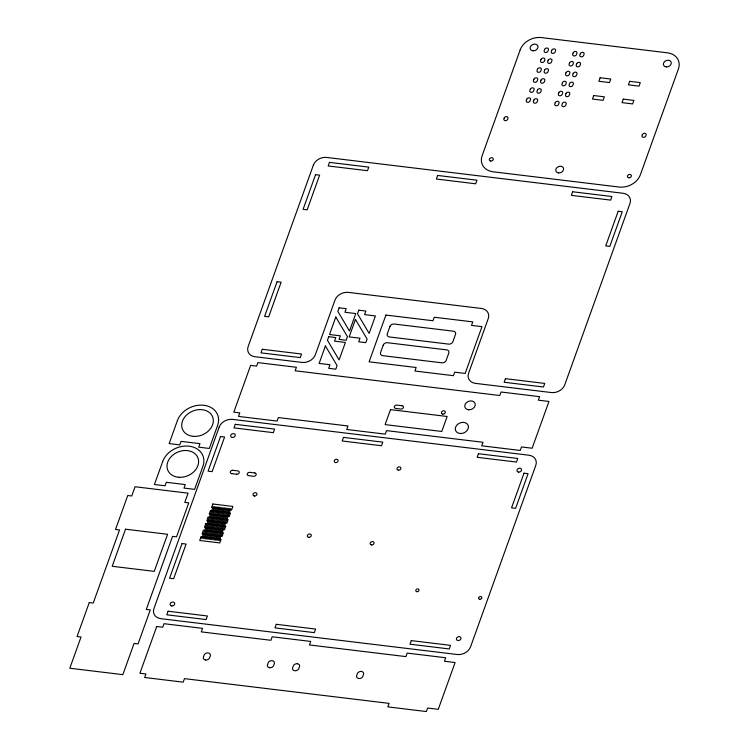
<?xml version="1.0" encoding="UTF-8"?>
<svg xmlns="http://www.w3.org/2000/svg" width="749" height="749" viewBox="0 0 749 749"><rect width="100%" height="100%" fill="white"/><g stroke="black" fill="none" stroke-linecap="round" stroke-linejoin="round"><path stroke-width="1.12" d="M201.743 538.503L213.259 506.483M202.998 538.653L214.514 506.633M204.252 538.803L215.759 506.783M205.498 538.952L217.013 506.933M206.752 539.111L218.268 507.082M208.007 539.261L219.513 507.242M209.252 539.411L220.768 507.391M210.506 539.561L222.022 507.541M211.761 539.711L223.277 507.691M213.016 539.86L224.522 507.841M214.261 540.02L225.777 507.991M215.515 540.169L227.031 508.15M216.77 540.319L228.286 508.299M218.025 540.469L229.531 508.449M219.27 540.619L230.786 508.599M231.741 473.63A2.032 1.601 -22.9 0 1 230.336 471.814A2.032 1.601 -22.9 0 1 232.752 470.288L232.836 470.297M232.752 470.288L237.864 470.906A2.032 1.601 -22.9 0 1 239.137 472.834A2.032 1.601 -22.9 0 1 236.581 474.211M231.553 473.602L236.665 474.22M89.262 602.552L77.044 636.528L81.032 637.006L69.807 668.23L122.845 674.643L134.071 643.419L138.059 643.906L150.277 609.92L146.289 609.443L172.56 536.368L176.549 536.846L188.767 502.869L184.778 502.382L188.093 493.16L135.054 486.747L131.74 495.978L127.751 495.492L115.533 529.468L119.522 529.955L93.251 603.029L89.262 602.552M125.523 529.197L112.191 566.281L154.247 571.365L167.579 534.28L125.523 529.197M162.711 461.478L154.425 484.519L165.052 485.801L166.315 482.281L185.256 484.575L183.992 488.086L194.609 489.369L202.895 466.337A21.712 17.105 -22.9 0 0 189.169 446.189A21.712 17.105 -22.9 0 0 162.711 461.478M177.419 420.563L169.143 443.595L179.76 444.887L181.024 441.367L199.964 443.661L198.7 447.172L209.327 448.454L217.603 425.423A21.712 17.105 -22.9 0 0 203.887 405.275A21.712 17.105 -22.9 0 0 177.419 420.563M219.176 427.108L153.948 608.525A10.945 8.632 -22.9 0 0 160.866 618.683L457.218 654.504A10.945 8.632 -22.9 0 0 470.569 646.79L535.797 465.372A10.945 8.632 -22.9 0 0 528.878 455.214L232.527 419.393A10.945 8.632 -22.9 0 0 219.176 427.108M313.363 165.155L248.134 346.572A10.945 8.632 -22.9 0 0 255.053 356.739L302.016 362.413A10.945 8.632 -22.9 0 0 315.366 354.698L335 300.087A10.945 8.632 -22.9 0 1 348.341 292.382L481.317 308.448A10.945 8.632 -22.9 0 1 488.236 318.606L468.602 373.227A10.945 8.632 -22.9 0 0 475.521 383.385L551.404 392.56A10.945 8.632 -22.9 0 0 564.746 384.846L629.975 203.428A10.945 8.632 -22.9 0 0 623.056 193.27L326.704 157.449A10.945 8.632 -22.9 0 0 313.363 165.155M182.044 543.559L169.583 578.219L173.646 578.715L186.108 544.055L182.044 543.559M220.534 436.508L208.072 471.168L212.136 471.655L224.597 436.995L220.534 436.508M277.074 281.718L264.612 316.378L268.676 316.864L281.137 282.204L277.074 281.718M315.563 174.657L303.102 209.317L307.165 209.814L319.626 175.154L315.563 174.657M156.738 626.492L139.923 673.257L145.924 673.988L144.66 677.499L183.196 682.161L184.46 678.641L389.087 703.377L387.823 706.887L426.359 711.55L427.623 708.039L438.268 709.322L455.083 662.556L444.438 661.264L445.702 657.753L407.166 653.091L405.902 656.611L309.468 644.955L310.732 641.434L272.187 636.781L270.923 640.292L201.275 631.875L202.539 628.364L164.003 623.702L162.739 627.222L156.738 626.492M250.615 365.409L233.8 412.175L239.792 412.896L238.528 416.416L277.074 421.069L278.338 417.558L347.985 425.975L346.721 429.486L385.258 434.148L386.521 430.628L482.965 442.284L481.701 445.805L520.237 450.458L521.501 446.947L532.146 448.23L548.961 401.464L538.316 400.181L539.58 396.67L501.044 392.008L499.78 395.519L295.143 370.792L296.407 367.272L257.871 362.619L256.607 366.13L250.615 365.409M168.085 611.221L166.793 614.807L206.106 619.554L207.398 615.978L168.085 611.221M235.289 424.318L233.997 427.904L273.301 432.66L274.593 429.074L235.289 424.318M262.272 349.277L260.98 352.863L300.283 357.61L301.575 354.024L262.272 349.277M329.466 162.374L328.184 165.96L367.487 170.706L368.78 167.121L329.466 162.374M201.013 536.911L199.721 540.497L219.757 542.922L221.039 539.336L201.013 536.911M203.372 530.329L202.09 533.915L222.125 536.34L223.408 532.754L203.372 530.329M205.741 523.748L204.449 527.333L224.485 529.758L225.777 526.173L205.741 523.748M208.11 517.166L206.818 520.752L226.853 523.176L228.145 519.591L208.11 517.166M210.469 510.593L209.186 514.179L229.222 516.595L230.505 513.009L210.469 510.593M212.838 504.002L211.555 507.588L231.581 510.013L232.873 506.427L212.838 504.002M325.412 345.944L319.13 363.424L329.972 364.735L328.689 368.321L335.777 369.182L337.069 365.596L325.412 345.944M328.736 336.704L327.444 340.289L339.1 359.941L345.392 342.462L334.541 341.151L335.824 337.565L328.736 336.704M335.805 317.042L329.523 334.522L340.364 335.833L339.082 339.419L346.169 340.28L347.461 336.694L335.805 317.042M339.128 307.802L337.836 311.387L349.493 331.039L355.784 313.559L344.933 312.249L346.216 308.663L339.128 307.802M355.457 319.42L349.165 336.9L360.016 338.211L358.724 341.797L365.821 342.649L367.113 339.063L355.457 319.42M358.771 310.18L357.488 313.765L369.145 333.408L375.427 315.938L364.576 314.617L365.868 311.041L358.771 310.18M385.904 315.057L369.098 361.823L416.163 367.506L414.899 371.027L453.435 375.68L454.699 372.169L465.166 373.433L481.981 326.667L471.514 325.403L472.778 321.883L434.242 317.23L432.978 320.741L385.904 315.057M276.278 624.301L274.986 627.887L314.299 632.633L315.582 629.048L276.278 624.301M343.473 437.397L342.19 440.983L381.494 445.73L382.786 442.144L343.473 437.397M437.659 175.453L436.367 179.039L475.681 183.786L476.963 180.2L437.659 175.453M383.254 345.111L380.595 352.507A3.399 2.678 -22.9 0 0 382.748 355.663L441.994 362.825A3.399 2.678 -22.9 0 0 446.142 360.428L448.801 353.032A3.399 2.678 -22.9 0 0 446.657 349.877L387.402 342.714A3.399 2.678 -22.9 0 0 383.254 345.111M389.976 326.414L387.317 333.811A3.399 2.678 -22.9 0 0 389.461 336.966L448.717 344.128A3.399 2.678 -22.9 0 0 452.864 341.741L455.523 334.335A3.399 2.678 -22.9 0 0 453.379 331.18L394.124 324.017A3.399 2.678 -22.9 0 0 389.976 326.414M390.482 409.628L385.098 424.608L441.76 431.461L447.144 416.481L390.482 409.628M520.19 49.837L482.141 155.661A17.405 13.716 -22.9 0 0 493.142 171.802L619.151 187.035A17.405 13.716 -22.9 0 0 640.358 174.779L678.407 68.955A17.405 13.716 -22.9 0 0 667.406 52.814L541.396 37.581A17.405 13.716 -22.9 0 0 520.19 49.837M504.171 118.08L503.927 118.745A2.032 1.601 -22.9 0 0 505.219 120.626A2.032 1.601 -22.9 0 0 507.7 119.194L507.934 118.529A2.032 1.601 -22.9 0 0 506.652 116.647A2.032 1.601 -22.9 0 0 504.171 118.08M526.706 99.28L526.285 100.441A2.032 1.601 -22.9 0 0 527.577 102.323A2.032 1.601 -22.9 0 0 530.058 100.89L530.47 99.729A2.032 1.601 -22.9 0 0 529.187 97.847A2.032 1.601 -22.9 0 0 526.706 99.28M530.301 89.281L529.88 90.442A2.032 1.601 -22.9 0 0 531.172 92.324A2.032 1.601 -22.9 0 0 533.653 90.891L534.065 89.73A2.032 1.601 -22.9 0 0 532.782 87.839A2.032 1.601 -22.9 0 0 530.301 89.281M533.897 79.272L533.475 80.443A2.032 1.601 -22.9 0 0 534.767 82.324A2.032 1.601 -22.9 0 0 537.248 80.892L537.66 79.731A2.032 1.601 -22.9 0 0 536.378 77.84A2.032 1.601 -22.9 0 0 533.897 79.272M537.492 69.273L537.07 70.443A2.032 1.601 -22.9 0 0 538.362 72.325A2.032 1.601 -22.9 0 0 540.844 70.893L541.255 69.732A2.032 1.601 -22.9 0 0 539.973 67.841A2.032 1.601 -22.9 0 0 537.492 69.273M541.021 59.461L540.6 60.622A2.032 1.601 -22.9 0 0 541.892 62.513A2.032 1.601 -22.9 0 0 544.373 61.081L544.785 59.92A2.032 1.601 -22.9 0 0 543.502 58.029A2.032 1.601 -22.9 0 0 541.021 59.461M544.617 49.462L544.195 50.623A2.032 1.601 -22.9 0 0 545.487 52.514A2.032 1.601 -22.9 0 0 547.968 51.082L548.38 49.921A2.032 1.601 -22.9 0 0 547.098 48.03A2.032 1.601 -22.9 0 0 544.617 49.462M533.84 100.141L533.419 101.302A2.032 1.601 -22.9 0 0 534.711 103.193A2.032 1.601 -22.9 0 0 537.192 101.752L537.604 100.591A2.032 1.601 -22.9 0 0 536.321 98.709A2.032 1.601 -22.9 0 0 533.84 100.141M537.436 90.142L537.014 91.303A2.032 1.601 -22.9 0 0 538.306 93.185A2.032 1.601 -22.9 0 0 540.787 91.752L541.199 90.592A2.032 1.601 -22.9 0 0 539.917 88.71A2.032 1.601 -22.9 0 0 537.436 90.142M541.031 80.143L540.609 81.304A2.032 1.601 -22.9 0 0 541.901 83.186A2.032 1.601 -22.9 0 0 544.383 81.753L544.795 80.592A2.032 1.601 -22.9 0 0 543.512 78.711A2.032 1.601 -22.9 0 0 541.031 80.143M544.626 70.144L544.205 71.305A2.032 1.601 -22.9 0 0 545.497 73.187A2.032 1.601 -22.9 0 0 547.978 71.754L548.39 70.593A2.032 1.601 -22.9 0 0 547.107 68.702A2.032 1.601 -22.9 0 0 544.626 70.144M548.156 60.323L547.734 61.484A2.032 1.601 -22.9 0 0 549.026 63.375A2.032 1.601 -22.9 0 0 551.507 61.942L551.919 60.781A2.032 1.601 -22.9 0 0 550.637 58.89A2.032 1.601 -22.9 0 0 548.156 60.323M551.751 50.323L551.33 51.484A2.032 1.601 -22.9 0 0 552.622 53.376A2.032 1.601 -22.9 0 0 555.103 51.943L555.515 50.782A2.032 1.601 -22.9 0 0 554.232 48.891A2.032 1.601 -22.9 0 0 551.751 50.323M555.243 102.725L554.822 103.886A2.032 1.601 -22.9 0 0 556.114 105.778A2.032 1.601 -22.9 0 0 558.595 104.345L559.007 103.184A2.032 1.601 -22.9 0 0 557.724 101.293A2.032 1.601 -22.9 0 0 555.243 102.725M558.838 92.726L558.417 93.887A2.032 1.601 -22.9 0 0 559.709 95.778A2.032 1.601 -22.9 0 0 562.19 94.346L562.602 93.185A2.032 1.601 -22.9 0 0 561.319 91.294A2.032 1.601 -22.9 0 0 558.838 92.726M562.433 82.727L562.012 83.888A2.032 1.601 -22.9 0 0 563.304 85.779A2.032 1.601 -22.9 0 0 565.785 84.347L566.197 83.186A2.032 1.601 -22.9 0 0 564.915 81.295A2.032 1.601 -22.9 0 0 562.433 82.727M566.029 72.728L565.607 73.889A2.032 1.601 -22.9 0 0 566.899 75.78A2.032 1.601 -22.9 0 0 569.38 74.348L569.792 73.177A2.032 1.601 -22.9 0 0 568.51 71.295A2.032 1.601 -22.9 0 0 566.029 72.728M569.558 62.916L569.137 64.077A2.032 1.601 -22.9 0 0 570.429 65.959A2.032 1.601 -22.9 0 0 572.91 64.526L573.322 63.365A2.032 1.601 -22.9 0 0 572.039 61.484A2.032 1.601 -22.9 0 0 569.558 62.916M573.154 52.917L572.732 54.078A2.032 1.601 -22.9 0 0 574.024 55.96A2.032 1.601 -22.9 0 0 576.505 54.527L576.917 53.366A2.032 1.601 -22.9 0 0 575.635 51.475A2.032 1.601 -22.9 0 0 573.154 52.917M562.377 103.587L561.956 104.748A2.032 1.601 -22.9 0 0 563.248 106.639A2.032 1.601 -22.9 0 0 565.729 105.206L566.141 104.045A2.032 1.601 -22.9 0 0 564.858 102.154A2.032 1.601 -22.9 0 0 562.377 103.587M565.972 93.588L565.551 94.749A2.032 1.601 -22.9 0 0 566.843 96.64A2.032 1.601 -22.9 0 0 569.324 95.207L569.736 94.046A2.032 1.601 -22.9 0 0 568.454 92.155A2.032 1.601 -22.9 0 0 565.972 93.588M569.568 83.588L569.146 84.749A2.032 1.601 -22.9 0 0 570.438 86.641A2.032 1.601 -22.9 0 0 572.919 85.208L573.331 84.047A2.032 1.601 -22.9 0 0 572.049 82.156A2.032 1.601 -22.9 0 0 569.568 83.588M573.163 73.589L572.742 74.75A2.032 1.601 -22.9 0 0 574.034 76.641A2.032 1.601 -22.9 0 0 576.515 75.209L576.927 74.048A2.032 1.601 -22.9 0 0 575.644 72.157A2.032 1.601 -22.9 0 0 573.163 73.589M576.693 63.777L576.271 64.938A2.032 1.601 -22.9 0 0 577.563 66.83A2.032 1.601 -22.9 0 0 580.044 65.388L580.456 64.227A2.032 1.601 -22.9 0 0 579.174 62.345A2.032 1.601 -22.9 0 0 576.693 63.777M580.288 53.778L579.866 54.939A2.032 1.601 -22.9 0 0 581.158 56.821A2.032 1.601 -22.9 0 0 583.64 55.389L584.051 54.228A2.032 1.601 -22.9 0 0 582.769 52.346A2.032 1.601 -22.9 0 0 580.288 53.778M593.723 95.544L592.459 99.055L603.085 100.338L604.349 96.827L593.723 95.544M600.118 77.756L598.854 81.266L609.48 82.559L610.744 79.038L600.118 77.756M411.248 640.61L409.965 644.196L449.269 648.952L450.561 645.366L411.248 640.61M478.452 453.716L477.16 457.302L516.473 462.049L517.756 458.463L478.452 453.716M505.435 378.666L504.143 382.252L543.456 387.008L544.738 383.422L505.435 378.666M572.629 191.763L571.347 195.349L610.65 200.105L611.942 196.519L572.629 191.763M623.28 99.111L622.016 102.632L632.643 103.914L633.907 100.403L623.28 99.111M629.675 81.332L628.411 84.843L639.037 86.126L640.301 82.615L629.675 81.332M642.296 134.773L642.062 135.438A2.032 1.601 -22.9 0 0 643.344 137.329A2.032 1.601 -22.9 0 0 645.825 135.887L646.069 135.232A2.032 1.601 -22.9 0 0 644.777 133.341A2.032 1.601 -22.9 0 0 642.296 134.773M524.01 473.19L511.548 507.85L515.612 508.337L528.073 473.677L524.01 473.19M618.187 211.237L605.726 245.897L609.798 246.393L622.26 211.733L618.187 211.237M402.054 405.724L396.886 405.097A2.032 1.601 -22.9 0 0 394.405 406.529A2.032 1.601 -22.9 0 0 395.687 408.42L400.855 409.048A2.032 1.601 -22.9 0 0 403.337 407.615A2.032 1.601 -22.9 0 0 402.054 405.724M254.819 472.956L249.792 472.347A2.032 1.601 -22.9 0 0 247.31 473.78A2.032 1.601 -22.9 0 0 248.602 475.662L253.621 476.27A2.032 1.601 -22.9 0 0 256.102 474.838A2.032 1.601 -22.9 0 0 254.819 472.956M533.035 50.81A4.073 3.211 -22.9 0 0 537.866 46.064A4.073 3.211 -22.9 0 0 531.247 45.549A4.073 3.211 -22.9 0 0 533.035 50.81M666.31 66.923A4.073 3.211 -22.9 0 0 671.141 62.167A4.073 3.211 -22.9 0 0 664.522 61.652A4.073 3.211 -22.9 0 0 666.31 66.923M558.66 172.925A4.073 3.211 -22.9 0 0 563.491 168.179A4.073 3.211 -22.9 0 0 556.872 167.664A4.073 3.211 -22.9 0 0 558.66 172.925M490.773 161.044A2.032 1.601 -22.9 0 0 493.188 158.676A2.032 1.601 -22.9 0 0 489.883 158.413A2.032 1.601 -22.9 0 0 490.773 161.044M628.907 177.747A2.032 1.601 -22.9 0 0 631.323 175.369A2.032 1.601 -22.9 0 0 628.008 175.116A2.032 1.601 -22.9 0 0 628.907 177.747M193.457 436.349A16.281 12.827 -22.9 0 0 212.772 417.343A16.281 12.827 -22.9 0 0 186.314 415.283A16.281 12.827 -22.9 0 0 193.457 436.349M178.749 477.263A16.281 12.827 -22.9 0 0 198.064 458.257A16.281 12.827 -22.9 0 0 171.596 456.197A16.281 12.827 -22.9 0 0 178.749 477.263M361.374 671.441A3.389 2.668 -22.9 0 0 357.086 674.615A3.389 2.668 -22.9 0 0 358.837 678.51A3.389 2.668 -22.9 0 0 363.125 675.345A3.389 2.668 -22.9 0 0 361.374 671.441M269.64 667.734A3.389 2.668 -22.9 0 0 273.928 664.56A3.389 2.668 -22.9 0 0 272.177 660.665A3.389 2.668 -22.9 0 0 267.889 663.829A3.389 2.668 -22.9 0 0 269.64 667.734M297.334 663.708A3.389 2.668 -22.9 0 0 293.046 666.872A3.389 2.668 -22.9 0 0 294.788 670.767A3.389 2.668 -22.9 0 0 299.076 667.602A3.389 2.668 -22.9 0 0 297.334 663.708M205.601 659.991A3.389 2.668 -22.9 0 0 209.889 656.817A3.389 2.668 -22.9 0 0 208.138 652.922A3.389 2.668 -22.9 0 0 203.85 656.096A3.389 2.668 -22.9 0 0 205.601 659.991M479.772 599.284A1.695 1.339 -22.9 0 0 481.785 597.309A1.695 1.339 -22.9 0 0 479.032 597.093A1.695 1.339 -22.9 0 0 479.772 599.284M416.996 591.701A1.695 1.339 -22.9 0 0 419 589.706A1.695 1.339 -22.9 0 0 416.229 589.51A1.695 1.339 -22.9 0 0 416.996 591.701M335.664 462.601A2.032 1.601 -22.9 0 0 338.08 460.223A2.032 1.601 -22.9 0 0 334.775 459.97A2.032 1.601 -22.9 0 0 335.664 462.601M308.813 537.333A2.032 1.601 -22.9 0 0 311.2 534.945A2.032 1.601 -22.9 0 0 307.886 534.711A2.032 1.601 -22.9 0 0 308.813 537.333M371.598 544.926A2.032 1.601 -22.9 0 0 373.994 542.538A2.032 1.601 -22.9 0 0 370.68 542.304A2.032 1.601 -22.9 0 0 371.598 544.926M398.449 470.194A2.032 1.601 -22.9 0 0 400.865 467.816A2.032 1.601 -22.9 0 0 397.56 467.563A2.032 1.601 -22.9 0 0 398.449 470.194M254.491 496.016A2.032 1.601 -22.9 0 0 256.888 493.628A2.032 1.601 -22.9 0 0 253.574 493.394A2.032 1.601 -22.9 0 0 254.491 496.016M442.865 414.122A2.032 1.601 -22.9 0 0 445.281 411.744A2.032 1.601 -22.9 0 0 441.976 411.491A2.032 1.601 -22.9 0 0 442.865 414.122M460.186 433.512A6.788 5.346 -22.9 0 0 468.237 425.591A6.788 5.346 -22.9 0 0 457.208 424.73A6.788 5.346 -22.9 0 0 460.186 433.512M468.649 409.797A5.43 4.279 -22.9 0 0 475.091 403.458A5.43 4.279 -22.9 0 0 466.271 402.775A5.43 4.279 -22.9 0 0 468.649 409.797M458.116 640.545A2.378 1.873 -22.9 0 0 460.916 637.755A2.378 1.873 -22.9 0 0 457.049 637.483A2.378 1.873 -22.9 0 0 458.116 640.545M518.683 472.095A2.378 1.873 -22.9 0 0 521.482 469.305A2.378 1.873 -22.9 0 0 517.615 469.033A2.378 1.873 -22.9 0 0 518.683 472.095M232.396 437.491A2.378 1.873 -22.9 0 0 235.195 434.701A2.378 1.873 -22.9 0 0 231.329 434.429A2.378 1.873 -22.9 0 0 232.396 437.491M171.83 605.941A2.378 1.873 -22.9 0 0 174.629 603.151A2.378 1.873 -22.9 0 0 170.763 602.879A2.378 1.873 -22.9 0 0 171.83 605.941"/></g></svg>
